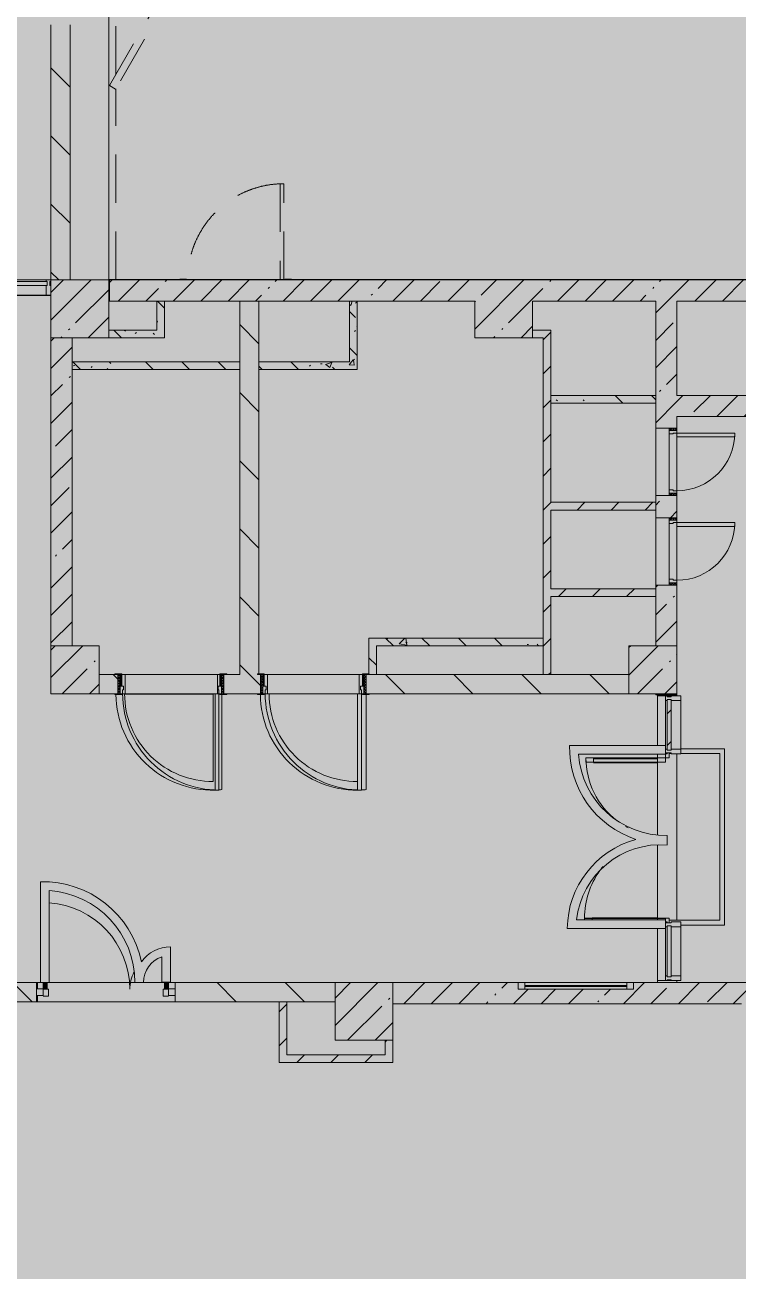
# Model space of a CAD drawing. Header units: millimetres. Extents: x -2911 to 185427, y -8553 to 29000.
# Drawn here: x 71858 to 79262, y 4902 to 17850 of the extents above; entities that cross this region are included whole.
import ezdxf

# ---------------------------------------------------------------- set-up
doc = ezdxf.new("R2010")
doc.units = ezdxf.units.MM
doc.linetypes.add('200_ШТРИХ__ш1_п0_6_', pattern=[800, 500, -300])
doc.layers.add('A-DETL-GENF-3', color=7, linetype='Continuous', lineweight=9, true_color=0xc0c0c0, transparency=0.4)
for name, color, linetype, lineweight, true_color in [('A-DETL-GENF-4', 7, 'Continuous', 5, 0xe2e2e2), ('A-DETL-GENF-6', 7, 'Continuous', 5, 0xb7b7b7), ('A-DOOR-2', 7, 'Continuous', 5, 0xaaaaaa), ('A-DOOR-3', 7, 'Continuous', 5, 0xe2e2e2), ('A-DOOR-4', 7, 'Continuous', 5, 0xb7b7b7), ('A-DOOR-FRAM-2', 7, 'Continuous', 5, 0xe2e2e2), ('A-DOOR-FRAM-3', 7, 'Continuous', 5, 0xaaaaaa), ('A-DOOR-FRAM-4', 7, 'Continuous', 5, 0xb7b7b7), ('A-FLOR-1', 7, 'Continuous', 5, 0xb7b7b7), ('A-GLAZ-3', 7, 'Continuous', 5, 0x737373), ('A-GLAZ-CURT-2', 7, 'Continuous', 5, 0x737373), ('A-GLAZ-CWMG-2', 7, 'Continuous', 5, 0x737373), ('A-WALL-4', 7, 'Continuous', 9, 0x737373), ('I-WALL-4', 7, 'Continuous', 5, 0x737373), ('I-WALL-5', 7, 'Continuous', 5, 0x787878), ('S-COLS-1', 7, 'Continuous', 5, 0x737373)]:
    doc.layers.add(name, color=color, linetype=linetype, lineweight=lineweight, true_color=true_color)
for name, color, linetype, lineweight in [('A-DETL-MBND-1', 7, '200_ШТРИХ__ш1_п0_6_', 9), ('A-GLAZ-CURT-3', 7, 'Continuous', 5), ('I-WALL-3', 7, 'Continuous', 5), ('S-COLS-2', 7, 'Continuous', 5)]:
    doc.layers.add(name, color=color, linetype=linetype, lineweight=lineweight)
pattern_1 = [(135, (58417.4, 0), (-353.5534, -353.5534), [])]
pattern_2 = [(45, (58417.4, 0), (-285.123, 285.123), []), (45, (58702.5, 0), (-285.123, 285.123), [504.031, -100.806, 16.764, -84.042])]
pattern_3 = [(45, (58417.4, 0), (-176.7767, 176.7767), [])]
pattern_4 = [(135, (58417.4, 0), (-377.171, -377.171), [533.4, -88.9, 17.78, -88.9]), (135, (58417.4, 376.94), (-377.171, -377.171), []), (50, (58417.4, 0), (637.645, -55.787), [66.675, -733.425]), (355, (58417.4, 0), (-123.35, 668.7), [53.34, -586.74]), (100.451, (58470.5, -4.65), (514.299, 612.908), [56.665, -623.315]), (46.184, (58417.4, 177.8), (948.776, -147.15), [100.012, -1100.137]), (96.636, (58496.45, 165.5), (830.91, 865.997), [84.998, -934.973]), (351.184, (58417.4, 177.8), (830.918, 865.99), [80.01, -880.11]), (21, (58506.3, 133.35), (530.651, -357.928), [66.675, -733.425]), (326, (58506.3, 133.35), (216.308, 644.658), [53.34, -586.74]), (71.451, (58550.5, 103.5), (746.96, 286.724), [56.665, -623.315]), (37.5, (58417.39, 0), (10.8105, 295.9426), [16.764, -562.864, 16.764, -578.866, -588.962]), (37.5, (58417.39, 0), (10.8105, 295.9426), [-1175.258, 16.764, -572.198]), (7.5, (58417.4, 0), (233.869, 350.6318), [16.764, -322.834, 16.764, -549.529, -224.472]), (7.5, (58417.4, 0), (233.869, 350.6318), [-905.891, 16.764, -207.708]), (327.5, (58219.14, 0), (474.5678, -20.0513), [16.764, -205.486, 16.764, -676.656, -920.115]), (327.5, (58219.14, 0), (474.5678, -20.0513), [-915.67, 16.764, -903.351]), (317.5, (58130.24, 0), (518.452, 88.9934), [16.764, -272.161, 16.764, -443.738, -653.415]), (317.5, (58130.24, 0), (518.452, 88.9934), [-749.427, 16.764, -636.651])]

# ---------------------------------------------------------------- blocks, each defined once
blk = doc.blocks.new('BSC_Колонна _Прямоугольная - 600х600-V183-2_9_1_птичка')
at = {"layer": 'S-COLS-2'}
h = blk.add_hatch(dxfattribs=at)
h.set_pattern_fill('FP_121', color=256, style=0, pattern_type=2)
h.set_pattern_definition([(45, (-14010, -14900), (-285.123, 285.123), []), (45, (-13724.88, -14900), (-285.123, 285.123), [504.031, -100.806, 16.764, -84.042])])
h.paths.add_polyline_path([(-300, -300), (300, -300), (300, 300), (-300, 300), (-300, -208)])
at = {"layer": 'S-COLS-1'}
for p, q in [((300, 300), (-300, 300)), ((-300, 300), (-300, -300)), ((300, -300), (300, 300)), ((-300, -300), (300, -300))]:
    blk.add_line(p, q, dxfattribs=at)
blk = doc.blocks.new('110_Дверь_СКБ_1Ст_Внутренняя1 - Д-4 1100x2100h_су мгн-32375332-2_9_1_птичка')
at = {"layer": 'A-DOOR-2'}
h = blk.add_hatch(dxfattribs=at)
h.set_pattern_fill('FP_13', color=256, style=0, pattern_type=2)
h.set_pattern_definition([(135, (1751.41, 164.685), (-14.14214, -14.14214), []), (225, (1751.41, 164.685), (14.14214, -14.14214), [])])
h.paths.add_polyline_path([(562.5, 100), (537.5, 100), (537.5, -100), (562.5, -100)])
at = {"layer": 'A-DOOR-3'}
h = blk.add_hatch(color=256, dxfattribs=at)
h.paths.add_polyline_path([(512.5, 100), (512.5, 60), (502.5, 60), (502.5, 20), (537.5, 20), (537.5, 100)])
h.paths.add_polyline_path([(-487.5, 100), (-512.5, 100), (-512.5, 20), (-477.5, 20), (-477.5, 60), (-487.5, 60)])
at = {"layer": 'A-DOOR-FRAM-2'}
for points in [[(-487.5, 1100), (-487.5, 100), (-447.5, 100), (-447.5, 1100)], [(-567.5, 108), (-567.5, 100), (-497.5, 100), (-497.5, 108)], [(-497.5, 20), (-512.5, 20), (-512.5, -100), (-497.5, -100)], [(592.5, 108), (522.5, 108), (522.5, 100), (592.5, 100)], [(537.5, 20), (522.5, 20), (522.5, -100), (537.5, -100)], [(-567.5, -100), (-567.5, -108), (-497.5, -108), (-497.5, -100)], [(592.5, -100), (522.5, -100), (522.5, -108), (592.5, -108)]]:
    blk.add_hatch(color=256, dxfattribs=at).paths.add_polyline_path(points)
at = {"layer": 'A-DOOR-FRAM-3'}
h = blk.add_hatch(dxfattribs=at)
h.set_pattern_fill('FP_14', color=256, style=0, pattern_type=2)
h.set_pattern_definition([(45, (-371.384, 164.685), (-14.1421, 14.1421), []), (135, (-371.384, 164.685), (-14.1421, -14.1421), [])])
h.paths.add_polyline_path([(-512.5, 100), (-537.5, 100), (-537.5, -100), (-512.5, -100)])
at = {"layer": 'A-DOOR-4'}
for p, q in [((-487.5, 1100), (-487.5, 100)), ((-447.5, 1100), (-487.5, 1100)), ((-447.5, 100), (-447.5, 1100)), ((-487.5, 100), (-447.5, 100))]:
    blk.add_line(p, q, dxfattribs=at)
blk.add_arc((-487.5, 100), 1000, 360, 90, dxfattribs=at)
at = {"layer": 'A-DOOR-FRAM-4'}
for p, q in [((-497.5, 108), (-567.5, 108)), ((-567.5, 108), (-567.5, 100)), ((-567.5, 100), (-497.5, 100)), ((-512.5, 100), (-537.5, 100)), ((-537.5, 100), (-537.5, -100)), ((-487.5, 100), (-512.5, 100)), ((-512.5, 100), (-512.5, 20)), ((-512.5, -100), (-512.5, 100)), ((-497.5, 100), (-512.5, 100)), ((-512.5, 100), (-512.5, 99)), ((-512.5, 99), (-497.5, 99)), ((-512.5, 20), (-477.5, 20)), ((-497.5, 20), (-512.5, 20)), ((-512.5, 20), (-512.5, -100)), ((-497.5, 100), (-497.5, 108)), ((-497.5, 99), (-497.5, 100)), ((-497.5, -100), (-497.5, 20)), ((-487.5, 60), (-487.5, 100)), ((-477.5, 60), (-487.5, 60)), ((-477.5, 20), (-477.5, 60)), ((512.5, 60), (502.5, 60)), ((502.5, 60), (502.5, 20)), ((502.5, 20), (537.5, 20)), ((512.5, 100), (512.5, 60)), ((537.5, 100), (512.5, 100)), ((592.5, 108), (522.5, 108)), ((522.5, 108), (522.5, 100)), ((537.5, 100), (522.5, 100)), ((522.5, 100), (522.5, 99)), ((522.5, 100), (592.5, 100)), ((522.5, 99), (537.5, 99)), ((537.5, 20), (522.5, 20)), ((522.5, 20), (522.5, -100)), ((537.5, 20), (537.5, 100)), ((562.5, 100), (537.5, 100)), ((537.5, 100), (537.5, -100)), ((537.5, 99), (537.5, 100)), ((537.5, -100), (537.5, 20)), ((562.5, -100), (562.5, 100)), ((592.5, 100), (592.5, 108)), ((-497.5, -100), (-567.5, -100)), ((-567.5, -100), (-567.5, -108)), ((-567.5, -108), (-497.5, -108)), ((-537.5, -100), (-512.5, -100)), ((-512.5, -100), (-497.5, -100)), ((-497.5, -108), (-497.5, -100)), ((522.5, -100), (537.5, -100)), ((592.5, -100), (522.5, -100)), ((522.5, -100), (522.5, -108)), ((522.5, -108), (592.5, -108)), ((537.5, -100), (562.5, -100)), ((592.5, -108), (592.5, -100))]:
    blk.add_line(p, q, dxfattribs=at)
blk = doc.blocks.new('110_Дверь_СКБ_1Ст_Внутренняя1 - Д-13 1100x2100h_кладовая-33288301-2_9_1_птичка')
at = {"layer": 'A-DETL-MBND-1'}
for points in [[(512, 113), (512, 1110), (472, 1110), (472, 113)], [(592, 113), (592, 118), (522, 113)]]:
    blk.add_hatch(color=256, dxfattribs=at).paths.add_polyline_path(points)
for p, q in [((472, 1110), (472, 113)), ((512, 1110), (472, 1110)), ((512, 113), (512, 1110)), ((-498, 118), (-568, 118)), ((592, 118), (522, 118))]:
    blk.add_line(p, q, dxfattribs=at)
blk.add_arc((512, 110), 1000, 90, 179.8021, dxfattribs=at)
blk = doc.blocks.new('DOR__перегородка__Прямоугольная - ТП-2_ Вн_ДПГ_9480х4200h_2-23998078-2_9_1_птичка')
at = {"layer": 'A-DETL-MBND-1'}
for p, q in [((3, -75), (1987, -75)), ((1982, -72), (2019, -7)), ((3194, -772), (1982, -72)), ((2019, -7), (3231, -707)), ((2137, -75), (4324, -75)), ((3230, -707), (4443, -7)), ((4480, -72), (3268, -772)), ((4443, -7), (4480, -72)), ((4474, -75), (4487, -75)), ((4481, -72), (4518, -7)), ((5693, -772), (4481, -72)), ((4518, -7), (5731, -707)), ((4637, -75), (6824, -75)), ((5730, -707), (6942, -7)), ((6980, -72), (5767, -772)), ((6942, -7), (6980, -72)), ((6974, -75), (6985, -75)), ((6979, -72), (7017, -7)), ((8192, -772), (6979, -72)), ((7017, -7), (8229, -707)), ((7135, -75), (9323, -75)), ((8229, -707), (9441, -7)), ((9479, -72), (8267, -772)), ((9105, -201), (9105, -75)), ((9180, -158), (9180, -75)), ((9255, -114), (9255, -75)), ((9405, -1474), (9405, -114)), ((9441, -7), (9479, -72)), ((9473, -75), (9480, -75)), ((9180, -1474), (9180, -244)), ((9255, -1474), (9255, -201)), ((9330, -1474), (9330, -158)), ((9105, -1474), (9105, -288)), ((9480, -1474), (9480, -450)), ((3231, -707), (3194, -772)), ((3268, -772), (3230, -707)), ((5731, -707), (5693, -772)), ((5767, -772), (5730, -707)), ((8229, -707), (8192, -772)), ((8267, -772), (8229, -707)), ((9105, -1474), (9480, -1474))]:
    blk.add_line(p, q, dxfattribs=at)
blk = doc.blocks.new('BSC_Колонна _Прямоугольная - 500х500-V239-2_9_1_птичка')
at = {"layer": 'S-COLS-2'}
h = blk.add_hatch(dxfattribs=at)
h.set_pattern_fill('FP_172', color=256, style=0, pattern_type=2)
h.set_pattern_definition([(45, (-19960, -11150), (-285.123, 285.123), []), (45, (-19674.88, -11150), (-285.123, 285.123), [504.031, -100.806, 16.764, -84.042])])
h.paths.add_polyline_path([(-250, -250), (250, -250), (250, 250), (-250, 250), (-250, 71)])
at = {"layer": 'S-COLS-1'}
for p, q in [((250, 250), (-250, 250)), ((-250, 250), (-250, -250)), ((250, -250), (250, 250)), ((-250, -250), (250, -250))]:
    blk.add_line(p, q, dxfattribs=at)
blk = doc.blocks.new('110_Дверь_СКБ_1Ст - д-18 _п_ 700x2100h_Технический шкаф ЭОМ и СС-32102833-2_9_1_птичка')
at = {"layer": 'A-DOOR-2'}
h = blk.add_hatch(dxfattribs=at)
h.set_pattern_fill('FP_55', color=256, style=0, pattern_type=2)
h.set_pattern_definition([(135, (1951.41, 174.685), (-14.14214, -14.14214), []), (225, (1951.41, 174.685), (14.14214, -14.14214), [])])
h.paths.add_polyline_path([(362.5, 110), (337.5, 110), (337.5, 30), (362.5, 30)])
at = {"layer": 'A-DOOR-3'}
h = blk.add_hatch(color=256, dxfattribs=at)
h.paths.add_polyline_path([(337.5, 110), (312.5, 110), (312.5, 70), (302.5, 70), (302.5, 30), (337.5, 30)])
h.paths.add_polyline_path([(-277.5, 70), (-287.5, 70), (-287.5, 110), (-312.5, 110), (-312.5, 30), (-277.5, 30)])
at = {"layer": 'A-DOOR-FRAM-2'}
blk.add_hatch(color=256, dxfattribs=at).paths.add_polyline_path([(-247.5, 710), (-287.5, 710), (-287.5, 110), (-247.5, 110)])
at = {"layer": 'A-DOOR-FRAM-3'}
h = blk.add_hatch(dxfattribs=at)
h.set_pattern_fill('FP_56', color=256, style=0, pattern_type=2)
h.set_pattern_definition([(45, (-171.384, 174.685), (-14.1421, 14.1421), []), (135, (-171.384, 174.685), (-14.1421, -14.1421), [])])
h.paths.add_polyline_path([(-312.5, 110), (-337.5, 110), (-337.5, 30), (-312.5, 30)])
at = {"layer": 'A-DOOR-4'}
for p, q in [((-287.5, 710), (-287.5, 110)), ((-247.5, 710), (-287.5, 710)), ((-247.5, 110), (-247.5, 710)), ((-287.5, 110), (-247.5, 110))]:
    blk.add_line(p, q, dxfattribs=at)
blk.add_arc((-287.5, 110), 600, 360, 90, dxfattribs=at)
at = {"layer": 'A-DOOR-FRAM-4'}
for p, q in [((-312.5, 110), (-337.5, 110)), ((-337.5, 110), (-337.5, 30)), ((-337.5, 30), (-312.5, 30)), ((-287.5, 110), (-312.5, 110)), ((-312.5, 110), (-312.5, 30)), ((-312.5, 30), (-312.5, 110)), ((-312.5, 30), (-277.5, 30)), ((-287.5, 70), (-287.5, 110)), ((-277.5, 70), (-287.5, 70)), ((-277.5, 30), (-277.5, 70)), ((302.5, 30), (-277.5, 30)), ((-247.5, 110), (312.5, 110)), ((312.5, 70), (302.5, 70)), ((302.5, 70), (302.5, 30)), ((302.5, 30), (337.5, 30)), ((312.5, 110), (312.5, 70)), ((337.5, 110), (312.5, 110)), ((337.5, 30), (337.5, 110)), ((362.5, 110), (337.5, 110)), ((337.5, 110), (337.5, 30)), ((337.5, 30), (362.5, 30)), ((362.5, 30), (362.5, 110))]:
    blk.add_line(p, q, dxfattribs=at)
blk = doc.blocks.new('BSC_Колонна _Прямоугольная - 500х500-V268-2_9_1_птичка')
at = {"layer": 'S-COLS-2'}
h = blk.add_hatch(dxfattribs=at)
h.set_pattern_fill('FP_195', color=256, style=0, pattern_type=2)
h.set_pattern_definition([(45, (-13960, -11150), (-285.123, 285.123), []), (45, (-13674.88, -11150), (-285.123, 285.123), [504.031, -100.806, 16.764, -84.042])])
h.paths.add_polyline_path([(-250, -250), (250, -250), (250, 250), (-250, 250), (-250, -208)])
at = {"layer": 'S-COLS-1'}
for p, q in [((250, 250), (-250, 250)), ((-250, 250), (-250, -250)), ((250, -250), (250, 250)), ((-250, -250), (250, -250))]:
    blk.add_line(p, q, dxfattribs=at)
blk = doc.blocks.new('BSC_Колонна _Прямоугольная - 600х600-V290-2_9_1_птичка')
at = {"layer": 'S-COLS-2'}
h = blk.add_hatch(dxfattribs=at)
h.set_pattern_fill('FP_215', color=256, style=0, pattern_type=2)
h.set_pattern_definition([(45, (-16960, -7600), (-285.123, 285.123), []), (45, (-16674.88, -7600), (-285.123, 285.123), [504.031, -100.806, 16.764, -84.042])])
h.paths.add_polyline_path([(-300, -300), (300, -300), (300, 300), (-300, 300), (-300, 150)])
at = {"layer": 'S-COLS-1'}
for p, q in [((300, 300), (-300, 300)), ((-300, 300), (-300, -300)), ((300, -300), (300, 300)), ((-300, -300), (300, -300))]:
    blk.add_line(p, q, dxfattribs=at)
blk = doc.blocks.new('Прямоугольный импост - Импост структурный с накладкой - 160мм-23997896-2_9_1_птичка')
at = {"layer": 'A-GLAZ-CWMG-2'}
for p, q in [((-50, 40), (-50, 140)), ((-50, 140), (0, 140)), ((-40, 40), (-50, 40)), ((-50, -17), (-50, 0)), ((-50, 0), (-40, 0)), ((-40, 0), (-40, 40)), ((-10, 40), (-10, 0)), ((0, 40), (-10, 40)), ((-10, 0), (0, 0)), ((0, -17), (-50, -17))]:
    blk.add_line(p, q, dxfattribs=at)
blk = doc.blocks.new('Системная панель - Стекло - 40мм-23997898-2_9_1_птичка')
at = {"layer": 'A-GLAZ-CURT-3'}
h = blk.add_hatch(dxfattribs=at)
h.set_pattern_fill('FP_220', color=256, style=0, pattern_type=2)
h.set_pattern_definition([(45, (-13750.1, -14683), (-1414.21, 1414.21), [1000, -3000]), (45, (-14750.1, -15183), (-1414.21, 1414.21), [3000, -1000]), (45, (-12750.1, -15683), (-1414.21, 1414.21), [1000, -3000])])
h.paths.add_polyline_path([(420, -40), (420, 0), (-420, 0), (-420, -40)])
at = {"layer": 'A-GLAZ-CURT-2'}
for p, q in [((420, 0), (-420, 0)), ((-420, 0), (-420, -40)), ((-420, -40), (420, -40)), ((420, -40), (420, 0))]:
    blk.add_line(p, q, dxfattribs=at)
blk = doc.blocks.new('Прямоугольный импост - Импост структурный с накладкой - 160мм-23771920-2_9_1_птичка')
at = {"layer": 'A-GLAZ-CWMG-2'}
for p, q in [((13660, 15200), (12840, 15200)), ((13660, 15043), (12840, 15043))]:
    blk.add_line(p, q, dxfattribs=at)
blk = doc.blocks.new('Прямоугольный импост - 50 x 70 мм-31927764-2_9_1_птичка')
at = {"layer": 'A-GLAZ-CWMG-2'}
for p, q in [((-70, 35), (0, 35)), ((-70, -35), (-70, 35)), ((0, 35), (0, -35)), ((0, -35), (-70, -35))]:
    blk.add_line(p, q, dxfattribs=at)
blk = doc.blocks.new('Дверь_Витражная_остекление_ - ДВН_ДАО_Главный вход_1200 в свету Д-22 _п_-31928779-2_9_1_птичка')
at = {"layer": 'A-DOOR-3'}
for points in [[(-610, 30), (-610, 100), (-650, 100), (-650, 30)], [(650, 30), (650, 103), (610, 103), (610, 30)]]:
    blk.add_hatch(color=256, dxfattribs=at).paths.add_polyline_path(points)
at = {"layer": 'A-DETL-GENF-6'}
for p, q in [((-650, 100), (-650, 35)), ((-650, 30), (-610, 30)), ((-595, 30), (-650, 30)), ((-610, 30), (-610, 100)), ((-595, -40), (-595, 30)), ((595, -40), (595, 30)), ((595, 30), (650, 30)), ((610, 103), (610, 30)), ((610, 30), (650, 30)), ((650, 35), (650, 103)), ((-650, -40), (-595, -40)), ((650, -40), (595, -40))]:
    blk.add_line(p, q, dxfattribs=at)
at = {"layer": 'A-DOOR-4'}
for p, q in [((-650, 100), (-650, 35)), ((650, 103), (650, 35))]:
    blk.add_line(p, q, dxfattribs=at)
for centre, radius, start, end in [((-650, 30), 900, 360, 86.0972), ((650, 30), 400, 153.3442, 180)]:
    blk.add_arc(centre, radius, start, end, dxfattribs=at)
blk = doc.blocks.new('Прямоугольный импост - 50 x 70 мм-31701779-2_9_1_птичка')
at = {"layer": 'A-GLAZ-CWMG-2'}
for p, q in [((0, 35), (-70, 35)), ((-70, 35), (-70, -35)), ((0, -35), (0, 35)), ((-70, -35), (0, -35))]:
    blk.add_line(p, q, dxfattribs=at)
blk = doc.blocks.new('Прямоугольный импост - Импост структурный с накладкой - 160мм Темный-30756008-2_9_1_птичка')
at = {"layer": 'A-GLAZ-CWMG-2'}
for p, q in [((-50, 0), (-50, 17)), ((-50, 17), (0, 17)), ((-40, 0), (-50, 0)), ((-40, -40), (-40, 0)), ((0, 0), (-10, 0)), ((-10, 0), (-10, -40)), ((0, 17), (0, 0)), ((-50, -140), (-50, -40)), ((-50, -40), (-40, -40)), ((-10, -40), (0, -40)), ((0, -40), (0, -140)), ((0, -140), (-50, -140))]:
    blk.add_line(p, q, dxfattribs=at)
blk = doc.blocks.new('Системная панель - Стекло - 40мм-32387041-2_9_1_птичка')
at = {"layer": 'A-GLAZ-CURT-3'}
h = blk.add_hatch(dxfattribs=at)
h.set_pattern_fill('FP_227', color=256, style=0, pattern_type=2)
h.set_pattern_definition([(135, (10077.7, -20610), (-1414.21, -1414.21), [1000, -3000]), (135, (10577.7, -21610), (-1414.21, -1414.21), [3000, -1000]), (135, (11077.7, -19610), (-1414.21, -1414.21), [1000, -3000])])
h.paths.add_polyline_path([(262, 40), (-262, 40), (-262, 0), (262, 0)])
at = {"layer": 'A-GLAZ-CURT-2'}
for p, q in [((262, 40), (-262, 40)), ((-262, 40), (-262, 0)), ((-262, 0), (262, 0)), ((262, 0), (262, 40))]:
    blk.add_line(p, q, dxfattribs=at)
blk = doc.blocks.new('Прямоугольный импост - Импост структурный с накладкой - 160мм Темный-30755591-2_9_1_птичка')
at = {"layer": 'A-GLAZ-CWMG-2'}
for p, q in [((-25, 0), (-25, 17)), ((-25, 17), (25, 17)), ((-15, 0), (-25, 0)), ((-15, -40), (-15, 0)), ((25, 0), (15, 0)), ((15, 0), (15, -40)), ((25, 17), (25, 0)), ((-25, -140), (-25, -40)), ((-25, -40), (-15, -40)), ((15, -40), (25, -40)), ((25, -40), (25, -140)), ((25, -140), (-25, -140))]:
    blk.add_line(p, q, dxfattribs=at)
blk = doc.blocks.new('Системная панель - Стекло - 40мм-32387061-2_9_1_птичка')
at = {"layer": 'A-GLAZ-CURT-2'}
for p, q in [((265, 40), (-265, 40)), ((-265, 40), (-265, 0)), ((-265, 0), (265, 0)), ((265, 0), (265, 40))]:
    blk.add_line(p, q, dxfattribs=at)
blk = doc.blocks.new('Прямоугольный импост - Импост структурный с накладкой - 160мм Темный-32387059-2_9_1_птичка')
at = {"layer": 'A-GLAZ-CWMG-2'}
for p, q in [((20093, 7970), (20093, 8480)), ((20250, 7970), (20250, 8480))]:
    blk.add_line(p, q, dxfattribs=at)
blk = doc.blocks.new('Прямоугольный импост - Импост структурный с накладкой - 160мм Темный-30755595-2_9_1_птичка')
at = {"layer": 'A-GLAZ-CWMG-2'}
for p, q in [((0, 17), (-50, 17)), ((-50, 17), (-50, 0)), ((-50, 0), (-40, 0)), ((-40, 0), (-40, -40)), ((-10, -40), (-10, 0)), ((-10, 0), (0, 0)), ((0, 0), (0, 17)), ((-40, -40), (-50, -40)), ((-50, -40), (-50, -140)), ((0, -40), (-10, -40)), ((0, -140), (0, -40)), ((-50, -140), (0, -140))]:
    blk.add_line(p, q, dxfattribs=at)
blk = doc.blocks.new('Дверь_Витражная_остекление_ - ВВ-16 остекление-32390142-2_9_1_птичка')
at = {"layer": 'A-DETL-GENF-4'}
for points in [[(-788, -56), (-788, -20), (-833, -20), (-833, -845), (-788, -845)], [(850, -860), (850, -20), (837, -20), (837, -860)]]:
    blk.add_hatch(color=256, dxfattribs=at).paths.add_polyline_path(points)
at = {"layer": 'A-DETL-GENF-6'}
for p, q in [((-788, -20), (-833, -20)), ((-833, -845), (-833, -20)), ((-788, -20), (-833, -20)), ((-833, -20), (-833, -845)), ((-833, -100), (-788, -100)), ((-823, -765), (-823, -100)), ((-788, -845), (-788, -20)), ((-788, -845), (-788, -20)), ((-779, -765), (-779, -100)), ((829, -780), (829, -100)), ((837, -860), (837, -20)), ((837, -20), (837, -860)), ((850, -100), (837, -100)), ((-833, -765), (-788, -765)), ((-833, -845), (-788, -845)), ((-833, -845), (-788, -845)), ((850, -780), (837, -780)), ((850, -860), (837, -860)), ((837, -860), (850, -860))]:
    blk.add_line(p, q, dxfattribs=at)
at = {"layer": 'A-DOOR-4'}
for p, q in [((-883, 20), (-833, 20)), ((-883, -20), (-883, 20)), ((-833, 20), (-833, -20)), ((833, 20), (883, 20)), ((833, -20), (833, 20)), ((883, 20), (883, -20)), ((-833, -20), (-883, -20)), ((-833, -845), (-833, -20)), ((833, -860), (833, -20)), ((883, -20), (833, -20))]:
    blk.add_line(p, q, dxfattribs=at)
for centre, radius, start, end in [((-833, -20), 825, 329.8094, 332.2043), ((-833, -20), 825, 270, 322.6078), ((833, -20), 840, 230.3386, 232.9926), ((833, -20), 840, 234.0758, 270)]:
    blk.add_arc(centre, radius, start, end, dxfattribs=at)
blk = doc.blocks.new('Прямоугольный импост - Импост структурный с накладкой - 160мм Темный-32387142-2_9_1_птичка')
at = {"layer": 'A-GLAZ-CWMG-2'}
for p, q in [((20093, 10325), (20093, 10830)), ((20250, 10325), (20250, 10830))]:
    blk.add_line(p, q, dxfattribs=at)
blk = doc.blocks.new('120_Окно_СКБ_1Ст - 120_Окно_СКБ_1Ст 400х1200 EI30-V336-2_9_1_птичка')
at = {"layer": 'A-GLAZ-3'}
for p, q in [((-600, 40), (-600, 110)), ((-600, 110), (-530, 110)), ((600, 110), (-600, 110)), ((-530, 40), (-600, 40)), ((-600, 40), (600, 40)), ((-530, 110), (-530, 40)), ((530, 80), (-530, 80)), ((530, 70), (-530, 70)), ((530, 40), (530, 110)), ((530, 110), (600, 110)), ((600, 40), (530, 40)), ((600, 110), (600, 40))]:
    blk.add_line(p, q, dxfattribs=at)

msp = doc.modelspace()

# ---------------------------------------------------------------- hatches: boundary and pattern name
at = {"layer": 'A-DETL-GENF-3'}
msp.add_hatch(color=256, dxfattribs=at).paths.add_polyline_path([(91592.4, -280), (97177.4, -280), (97177.4, 23777.7), (92277.4, 23777.7), (92277.4, 27350), (62269.4, 27350), (62269.4, 15358), (58149.4, 15358), (58149.4, -280), (90664.9, -280)])
at = {"layer": 'I-WALL-3'}
h = msp.add_hatch(dxfattribs=at)
h.set_pattern_fill('FP_131', color=256, style=0, pattern_type=2)
h.set_pattern_definition(pattern_1)
h.paths.add_polyline_path([(72127.6, 15200), (72327.6, 15200), (72327.6, 17850), (72127.6, 17850), (72127.6, 15848.6)])
h.paths.add_polyline_path([(72127.6, 18450), (72327.6, 18450), (72327.6, 21600), (72127.6, 21600), (72127.6, 20476.2)])
h.paths.add_polyline_path([(72127.6, 22200), (72327.6, 22200), (72327.6, 26300), (72127.6, 26300), (72127.6, 25103.8)])
h = msp.add_hatch(dxfattribs=at)
h.set_pattern_fill('FP_128', color=256, style=0, pattern_type=2)
h.set_pattern_definition(pattern_2)
h.paths.add_polyline_path([(89027.4, 14980), (89207.4, 14980), (89207.4, 15200), (89027.4, 15196.3)])
h.paths.add_polyline_path([(85099.8, 14980), (88427.4, 14980), (88427.4, 15200), (84827.4, 15200), (84827.4, 14980)])
h.paths.add_polyline_path([(72737.4, 14980), (76527.6, 14980), (76527.6, 15200), (72737.4, 15200)])
h.paths.add_polyline_path([(84227.4, 14980), (84227.4, 15200), (80927.4, 15200), (80927.4, 14980), (81389.7, 14980)])
h.paths.add_polyline_path([(77127.6, 14980), (80327.4, 14980), (80327.4, 15200), (77127.6, 15200)])
h = msp.add_hatch(dxfattribs=at)
h.set_pattern_fill('FP_131', color=256, style=0, pattern_type=2)
h.set_pattern_definition(pattern_1)
h.paths.add_polyline_path([(74087.4, 11100), (74272.4, 11100), (74272.4, 11108), (74287.4, 11108), (74287.4, 14980), (74087.4, 14980), (74087.4, 11221)])
h = msp.add_hatch(dxfattribs=at)
h.set_pattern_fill('FP_128', color=256, style=0, pattern_type=2)
h.set_pattern_definition(pattern_2)
h.paths.add_polyline_path([(78407.4, 10890), (78627.4, 10890), (78627.4, 10900), (78407.4, 10900)])
h.paths.add_polyline_path([(78547.4, 11400), (78627.4, 11400), (78627.4, 12030), (78407.4, 12030), (78407.4, 11400), (78518.5, 11400)])
h.paths.add_polyline_path([(78547.4, 12730), (78627.4, 12730), (78627.4, 12960), (78407.4, 12960), (78407.4, 12730)])
h.paths.add_polyline_path([(78547.4, 13660), (78627.4, 13660), (78627.4, 14980), (78407.4, 14980), (78407.4, 13660)])
h = msp.add_hatch(dxfattribs=at)
h.set_pattern_fill('FP_132', color=256, style=0, pattern_type=2)
h.set_pattern_definition(pattern_3)
h.paths.add_polyline_path([(77237.4, 14600), (77317.4, 14600), (77317.4, 14680), (77127.6, 14680), (77127.6, 14600)])
h = msp.add_hatch(dxfattribs=at)
h.set_pattern_fill('FP_128', color=256, style=0, pattern_type=2)
h.set_pattern_definition(pattern_2)
h.paths.add_polyline_path([(72347.4, 11400), (72347.4, 14600), (72127.4, 14600), (72127.6, 11400)])
h = msp.add_hatch(dxfattribs=at)
h.set_pattern_fill('FP_132', color=256, style=0, pattern_type=2)
h.set_pattern_definition(pattern_3)
h.paths.add_polyline_path([(77317.4, 11100), (77317.4, 14600), (77237.4, 14600), (77237.4, 11100)])
h = msp.add_hatch(dxfattribs=at)
h.set_pattern_fill('FP_128', color=256, style=0, pattern_type=2)
h.set_pattern_definition(pattern_2)
h.paths.add_polyline_path([(88809.8, 13780), (89207.4, 13780), (89207.4, 14000), (78627.4, 14000), (78627.4, 13780), (85099.8, 13780)])
h = msp.add_hatch(dxfattribs=at)
h.set_pattern_fill('FP_132', color=256, style=0, pattern_type=2)
h.set_pattern_definition(pattern_3)
h.paths.add_polyline_path([(78407.4, 12810), (78407.4, 12890), (77317.4, 12890), (77317.4, 12810), (77679.6, 12810)])
h = msp.add_hatch(dxfattribs=at)
h.set_pattern_fill('FP_132', color=256, style=0, pattern_type=2)
h.set_pattern_definition(pattern_3)
h.paths.add_polyline_path([(78407.4, 11910), (78407.4, 11990), (77317.4, 11990), (77317.4, 11910), (77679.6, 11910)])
h = msp.add_hatch(dxfattribs=at)
h.set_pattern_fill('FP_131', color=256, style=0, pattern_type=2)
h.set_pattern_definition(pattern_1)
h.paths.add_polyline_path([(78127.4, 10900), (78127.4, 11100), (75402.4, 11100), (75402.4, 10900), (77679.6, 10900)])
h.paths.add_polyline_path([(72822.4, 10900), (72822.4, 11100), (72627.4, 11100), (72627.4, 10900), (72792.4, 10900)])
h.paths.add_polyline_path([(73952.4, 10900), (74302.4, 10900), (74302.4, 11100), (73922.4, 11100), (73922.4, 10900)])
h = msp.add_hatch(dxfattribs=at)
h.set_pattern_fill('FP_131', color=256, style=0, pattern_type=2)
h.set_pattern_definition(pattern_1)
h.paths.add_polyline_path([(68404.4, 7700), (70577.4, 7700), (70577.4, 7900), (69877.4, 7900), (69877.4, 7830), (69077.4, 7830), (69077.4, 7900), (66677.4, 7900), (66677.4, 7700), (67476.9, 7700)])
h.paths.add_polyline_path([(71187, 7700), (71977.3, 7700), (71977.3, 7900), (71177.4, 7900), (71177.4, 7700)])
h.paths.add_polyline_path([(64947.4, 7700), (66077.4, 7700), (66077.4, 7900), (64947.4, 7900), (64947.4, 7750.3)])
h.paths.add_polyline_path([(75077.4, 7700), (75077.4, 7900), (73417.3, 7900), (73417.3, 7700), (74577.4, 7700)])
h.paths.add_polyline_path([(62147.4, 7700), (62447.4, 7700), (62447.4, 7900), (62147.4, 7900), (62147.4, 7750.3)])
h = msp.add_hatch(dxfattribs=at)
h.set_pattern_fill('FP_128', color=256, style=0, pattern_type=2)
h.set_pattern_definition(pattern_2)
h.paths.add_polyline_path([(80327.4, 7680), (80327.4, 7900), (78177.4, 7900), (78177.4, 7830), (76977.4, 7830), (76977.4, 7900), (75677.4, 7900), (75677.4, 7680), (79534.6, 7680)])
h = msp.add_hatch(dxfattribs=at)
h.set_pattern_fill('FP_132', color=256, style=0, pattern_type=2)
h.set_pattern_definition(pattern_3)
h.paths.add_polyline_path([(74577.4, 7070), (74577.4, 7700), (74497.4, 7700), (74497.4, 7070)])
h = msp.add_hatch(dxfattribs=at)
h.set_pattern_fill('FP_132', color=256, style=0, pattern_type=2)
h.set_pattern_definition(pattern_3)
h.paths.add_polyline_path([(75677.4, 7150), (75677.4, 7300), (75597.4, 7300), (75597.4, 7150)])
h = msp.add_hatch(dxfattribs=at)
h.set_pattern_fill('FP_132', color=256, style=0, pattern_type=2)
h.set_pattern_definition(pattern_3)
h.paths.add_polyline_path([(74577.4, 7070), (75677.4, 7070), (75677.4, 7150), (74577.4, 7150)])
at = {"layer": 'I-WALL-5'}
h = msp.add_hatch(dxfattribs=at)
h.set_pattern_fill('FP_139', color=256, style=0, pattern_type=2)
h.set_pattern_definition(pattern_4)
h.paths.add_polyline_path([(73307.4, 14680), (73307.4, 14980), (73227.4, 14980), (73227.4, 14680)])
h = msp.add_hatch(dxfattribs=at)
h.set_pattern_fill('FP_139', color=256, style=0, pattern_type=2)
h.set_pattern_definition(pattern_4)
h.paths.add_polyline_path([(75307.4, 14350), (75307.4, 14980), (75227.4, 14980), (75227.4, 14350)])
h = msp.add_hatch(dxfattribs=at)
h.set_pattern_fill('FP_139', color=256, style=0, pattern_type=2)
h.set_pattern_definition(pattern_4)
h.paths.add_polyline_path([(72727.4, 14600), (73307.4, 14600), (73307.4, 14680), (72727.4, 14680)])
h = msp.add_hatch(dxfattribs=at)
h.set_pattern_fill('FP_139', color=256, style=0, pattern_type=2)
h.set_pattern_definition(pattern_4)
h.paths.add_polyline_path([(74087.4, 14270), (74087.4, 14350), (72347.4, 14350), (72347.4, 14270), (73969.5, 14270)])
h = msp.add_hatch(dxfattribs=at)
h.set_pattern_fill('FP_139', color=256, style=0, pattern_type=2)
h.set_pattern_definition(pattern_4)
h.paths.add_polyline_path([(74287.4, 14270), (75307.4, 14270), (75307.4, 14350), (74287.4, 14350)])
h = msp.add_hatch(dxfattribs=at)
h.set_pattern_fill('FP_139', color=256, style=0, pattern_type=2)
h.set_pattern_definition(pattern_4)
h.paths.add_polyline_path([(78407.4, 13920), (78407.4, 14000), (77317.4, 14000), (77317.4, 13920), (77679.6, 13920)])
h = msp.add_hatch(dxfattribs=at)
h.set_pattern_fill('FP_139', color=256, style=0, pattern_type=2)
h.set_pattern_definition(pattern_4)
h.paths.add_polyline_path([(75432.4, 11100), (75507.4, 11100), (75507.4, 11480), (75427.4, 11480), (75432.4, 11108)])
h = msp.add_hatch(dxfattribs=at)
h.set_pattern_fill('FP_139', color=256, style=0, pattern_type=2)
h.set_pattern_definition(pattern_4)
h.paths.add_polyline_path([(77237.4, 11400), (77237.4, 11480), (75507.4, 11480), (75507.4, 11400)])
at = {"layer": 'S-COLS-2'}
h = msp.add_hatch(dxfattribs=at)
h.set_pattern_fill('FP_128', color=256, style=0, pattern_type=2)
h.set_pattern_definition(pattern_2)
h.paths.add_polyline_path([(76527.6, 14600), (77127.6, 14600), (77127.6, 15200), (76527.6, 15200), (76527.6, 14980)])

# ---------------------------------------------------------------- linework, layer by layer
at = {"layer": 'A-FLOR-1'}
for p, q in [((72727.6, 15200), (72727.6, 24680)), ((89027.4, 15203.4), (72727.4, 15203.4)), ((72127.4, 15040), (65187.4, 15040)), ((72737.4, 14980), (72727.4, 14980)), ((72862.4, 11100), (72897.4, 11100)), ((72897.4, 11100), (72897.4, 10897.8)), ((73857.4, 10900), (73857.4, 11100)), ((73857.4, 11100), (73882.4, 11100)), ((74342.4, 11100), (74377.4, 11100)), ((74377.4, 11100), (74377.4, 10900)), ((75327.4, 10900), (75327.4, 11100)), ((75327.4, 11100), (75362.4, 11100)), ((72892.4, 10899), (72862.4, 10899)), ((72897.4, 10897.8), (73812.4, 10897.8)), ((73832.4, 10900), (73812.4, 10900)), ((73812.4, 10900), (73812.4, 9990.1)), ((73902.4, 9905), (73902.4, 10892)), ((74392.4, 10899), (74342.4, 10899)), ((74377.4, 10900), (75312.4, 10900)), ((75402.4, 9905), (75402.4, 10892)), ((78510.4, 10363), (77513.7, 10363)), ((77605.7, 10273), (78507.4, 10273)), ((78547.4, 10278.9), (78567.4, 10278.9)), ((79122.4, 10328.9), (78667.4, 10328.9)), ((78667.4, 10278.9), (79072.4, 10278.9)), ((79072.4, 10278.9), (79072.4, 8547.4)), ((79122.4, 8497.4), (79122.4, 10328.9)), ((78527.4, 9329.4), (78527.4, 9428.1)), ((72017.6, 8947.6), (72017.6, 7900)), ((72107.6, 7900), (72107.6, 8855.9)), ((78507.4, 8553), (77584.7, 8553)), ((79072.4, 8547.4), (78547.4, 8547.4)), ((77489, 8463), (78510.4, 8463)), ((78667.4, 8497.4), (79122.4, 8497.4)), ((73278.7, 8167.1), (73278.7, 7903)), ((73368.7, 7903), (73368.7, 8272)), ((71977.3, 7900), (73417.3, 7900)), ((71986.7, 7900), (71986.7, 7835)), ((73278.7, 7903), (73368.7, 7903)), ((71986.7, 7765), (71986.7, 7700))]:
    msp.add_line(p, q, dxfattribs=at)
for centre, radius, start, end in [((73802.4, 10900), 1000, 180.45922, 271.72242), ((73802.4, 10900), 910, 180.06296, 270.62964), ((75302.4, 10900), 1000, 180.45922, 270.57477), ((75302.4, 10900), 910, 180.06296, 270.62964), ((78513.4, 10338), 1000, 178.56746, 251.86052), ((78513.4, 10338), 910, 184.09604, 270.88287), ((73802.4, 10900), 1000, 274.01771, 275.73917), ((75302.4, 10900), 1000, 272.87006, 275.73917), ((78458, 8453.1), 969, 105.31636, 179.41553), ((78458, 8453.1), 879, 85.47205, 173.47514), ((72044.7, 7903), 1045, 11.78406, 91.48467), ((72044.7, 7903), 955, 359.82001, 86.22206), ((73368.7, 7903), 369, 90, 144.66492), ((73368.7, 7903), 279, 108.81906, 180.6161)]:
    msp.add_arc(centre, radius, start, end, dxfattribs=at)
at = {"layer": 'A-WALL-4'}
for p, q in [((73307.4, 14980), (73227.4, 14980)), ((74287.4, 14980), (74087.4, 14980)), ((75307.4, 14980), (75227.4, 14980)), ((72347.4, 14350), (72347.4, 14270)), ((74087.4, 14270), (74087.4, 14350)), ((74287.4, 14350), (74287.4, 14270)), ((77317.4, 14000), (77317.4, 13920)), ((78407.4, 13920), (78407.4, 14000)), ((78407.4, 12810), (78407.4, 12890)), ((78407.4, 11910), (78407.4, 11990)), ((77237.4, 11400), (77237.4, 11480)), ((75432.4, 11100), (75507.4, 11100)), ((77237.4, 11100), (77317.4, 11100)), ((78627.4, 10890), (78627.4, 10900)), ((78427.4, 7900), (78627.4, 7900)), ((74577.4, 7700), (74497.4, 7700))]:
    msp.add_line(p, q, dxfattribs=at)
at = {"layer": 'I-WALL-4'}
for p, q in [((72127.6, 17850), (72127.6, 15200)), ((72327.6, 15200), (72327.6, 17850)), ((76527.6, 15200), (72737.4, 15200)), ((72737.4, 15200), (72737.4, 14980)), ((80327.4, 15200), (77127.6, 15200)), ((72737.4, 14980), (73227.4, 14980)), ((73227.4, 14980), (73227.4, 14680)), ((73307.4, 14980), (74087.4, 14980)), ((73307.4, 14600), (73307.4, 14980)), ((74087.4, 14980), (74087.4, 14350)), ((74287.4, 14350), (74287.4, 14980)), ((74287.4, 14980), (75227.4, 14980)), ((75227.4, 14980), (75227.4, 14350)), ((75307.4, 14980), (76527.6, 14980)), ((75307.4, 14270), (75307.4, 14980)), ((77127.6, 14980), (78407.4, 14980)), ((78407.4, 14980), (78407.4, 14000)), ((78627.4, 14980), (80327.4, 14980)), ((78627.4, 14000), (78627.4, 14980)), ((73227.4, 14680), (72727.4, 14680)), ((77317.4, 14680), (77127.6, 14680)), ((77127.6, 14680), (77127.6, 14600)), ((77317.4, 14000), (77317.4, 14680)), ((72127.4, 14600), (72127.4, 11400)), ((72347.4, 14350), (72347.4, 14600)), ((72727.4, 14600), (73307.4, 14600)), ((77127.6, 14600), (77237.4, 14600)), ((77237.4, 14600), (77237.4, 11480)), ((74087.4, 14350), (72347.4, 14350)), ((72347.4, 11400), (72347.4, 14270)), ((72347.4, 14270), (74087.4, 14270)), ((74087.4, 14270), (74087.4, 11100)), ((75227.4, 14350), (74287.4, 14350)), ((74287.4, 11108), (74287.4, 14270)), ((74287.4, 14270), (75307.4, 14270)), ((78407.4, 14000), (77317.4, 14000)), ((89207.4, 14000), (78627.4, 14000)), ((77317.4, 12890), (77317.4, 13920)), ((77317.4, 13920), (78407.4, 13920)), ((78407.4, 12890), (78407.4, 13920)), ((78627.4, 13660), (78627.4, 13780)), ((78627.4, 13780), (89717.4, 13780)), ((78407.4, 13660), (78547.4, 13660)), ((78547.4, 12960), (78407.4, 12960)), ((78627.4, 12730), (78627.4, 12960)), ((78407.4, 12890), (77317.4, 12890)), ((77317.4, 11990), (77317.4, 12810)), ((77317.4, 12810), (78407.4, 12810)), ((78407.4, 11990), (78407.4, 12810)), ((78407.4, 12730), (78547.4, 12730)), ((78407.4, 11990), (77317.4, 11990)), ((78547.4, 12030), (78407.4, 12030)), ((78627.4, 11400), (78627.4, 12030)), ((77317.4, 11100), (77317.4, 11910)), ((77317.4, 11910), (78407.4, 11910)), ((78407.4, 11910), (78407.4, 11400)), ((75427.4, 11480), (75427.4, 11108)), ((77237.4, 11480), (75427.4, 11480)), ((75507.4, 11100), (75507.4, 11400)), ((75507.4, 11400), (77237.4, 11400)), ((77237.4, 11400), (77237.4, 11100)), ((72792.4, 11100), (72627.4, 11100)), ((72862.4, 11100), (73882.4, 11100)), ((74087.4, 11100), (73952.4, 11100)), ((74377.4, 11100), (75327.4, 11100)), ((77237.4, 11100), (75507.4, 11100)), ((78127.4, 11100), (77317.4, 11100)), ((72627.4, 10900), (72792.4, 10900)), ((73812.4, 10900), (72872.4, 10900)), ((73952.4, 10900), (74272.4, 10900)), ((74377.4, 10900), (74352.4, 10900)), ((75432.4, 10900), (78127.4, 10900)), ((78407.4, 10900), (78407.4, 10890)), ((78407.4, 10890), (78627.4, 10890)), ((78427.4, 10363), (78427.4, 10900)), ((78427.4, 10880), (78627.4, 10880)), ((78627.4, 10880), (78627.4, 10890)), ((78427.4, 9432.4), (78427.4, 10273)), ((78627.4, 10275.4), (78627.4, 8547.4)), ((78427.4, 8553), (78427.4, 9331.4)), ((78427.4, 7900), (78427.4, 8463)), ((71977.3, 7900), (71177.4, 7900)), ((71977.3, 7700), (71977.3, 7900)), ((75077.4, 7900), (73417.3, 7900)), ((73417.3, 7900), (73417.3, 7700)), ((76977.4, 7900), (75677.4, 7900)), ((78427.4, 7900), (78177.4, 7900)), ((78627.4, 7920), (78427.4, 7920)), ((78627.4, 7900), (78627.4, 7920)), ((80327.4, 7900), (78627.4, 7900)), ((74497.4, 7700), (71177.4, 7700)), ((74497.4, 7700), (74497.4, 7070)), ((74577.4, 7700), (75077.4, 7700)), ((74577.4, 7150), (74577.4, 7700)), ((75677.4, 7680), (79297.4, 7680)), ((75597.4, 7300), (75597.4, 7150)), ((75677.4, 7070), (75677.4, 7300)), ((75597.4, 7150), (74577.4, 7150)), ((74497.4, 7070), (75677.4, 7070))]:
    msp.add_line(p, q, dxfattribs=at)
at = {"layer": 'S-COLS-1'}
for p, q in [((77127.6, 15200), (76527.6, 15200)), ((76527.6, 14980), (76527.6, 14600)), ((77127.6, 14600), (77127.6, 14980)), ((76527.6, 14600), (77127.6, 14600))]:
    msp.add_line(p, q, dxfattribs=at)

# ---------------------------------------------------------------- block references
at = {"layer": 'A-DETL-MBND-1', "rotation": 90.00000000000044}
msp.add_blockref('DOR__перегородка__Прямоугольная - ТП-2_ Вн_ДПГ_9480х4200h_2-23998078-2_9_1_птичка', (72727.4, 15200), dxfattribs=at)
at = {"layer": 'A-DETL-MBND-1'}
msp.add_blockref('110_Дверь_СКБ_1Ст_Внутренняя1 - Д-13 1100x2100h_кладовая-33288301-2_9_1_птичка', (74034.9, 15090), dxfattribs=at)
at = {"layer": 'A-DOOR-4'}
for name, p, rotation in [('110_Дверь_СКБ_1Ст - д-18 _п_ 700x2100h_Технический шкаф ЭОМ и СС-32102833-2_9_1_птичка', (78517.4, 13322.5), 269.9999999999999), ('110_Дверь_СКБ_1Ст - д-18 _п_ 700x2100h_Технический шкаф ЭОМ и СС-32102833-2_9_1_птичка', (78517.4, 12392.5), 269.9999999999999), ('110_Дверь_СКБ_1Ст_Внутренняя1 - Д-4 1100x2100h_су мгн-32375332-2_9_1_птичка', (73384.9, 11000), 180), ('110_Дверь_СКБ_1Ст_Внутренняя1 - Д-4 1100x2100h_су мгн-32375332-2_9_1_птичка', (74864.9, 11000), 180), ('Дверь_Витражная_остекление_ - ВВ-16 остекление-32390142-2_9_1_птичка', (78527.4, 9402.9), 269.9999999999998)]:
    msp.add_blockref(name, p, dxfattribs=dict(at, rotation=rotation))
msp.add_blockref('Дверь_Витражная_остекление_ - ДВН_ДАО_Главный вход_1200 в свету Д-22 _п_-31928779-2_9_1_птичка', (72697.3, 7800), dxfattribs=at)
at = {"layer": 'A-GLAZ-3'}
msp.add_blockref('120_Окно_СКБ_1Ст - 120_Окно_СКБ_1Ст 400х1200 EI30-V336-2_9_1_птичка', (77577.4, 7790), dxfattribs=at)
at = {"layer": 'A-GLAZ-CURT-2'}
msp.add_blockref('Системная панель - Стекло - 40мм-23997898-2_9_1_птичка', (71667.5, 15183), dxfattribs=at)
at = {"layer": 'A-GLAZ-CURT-2', "rotation": 269.9999999999997}
for name, p in [('Системная панель - Стекло - 40мм-32387041-2_9_1_птичка', (78527.4, 10577.7)), ('Системная панель - Стекло - 40мм-32387061-2_9_1_птичка', (78527.4, 8225.2))]:
    msp.add_blockref(name, p, dxfattribs=at)
at = {"layer": 'A-GLAZ-CWMG-2'}
for name in ['Прямоугольный импост - Импост структурный с накладкой - 160мм-23771920-2_9_1_птичка', 'Прямоугольный импост - Импост структурный с накладкой - 160мм Темный-32387142-2_9_1_птичка', 'Прямоугольный импост - Импост структурный с накладкой - 160мм Темный-32387059-2_9_1_птичка']:
    msp.add_blockref(name, (58417.4, 0), dxfattribs=at)
at = {"layer": 'A-GLAZ-CWMG-2', "extrusion": (0, 0, -1)}
for name, p, rotation in [('Прямоугольный импост - Импост структурный с накладкой - 160мм-23997896-2_9_1_птичка', (-72127.6, 15183), 180), ('Прямоугольный импост - Импост структурный с накладкой - 160мм Темный-30755591-2_9_1_птичка', (-78527.4, 10300.4), 270.0000000000002), ('Прямоугольный импост - Импост структурный с накладкой - 160мм Темный-30755591-2_9_1_птичка', (-78527.4, 8505.4), 270.0000000000002), ('Прямоугольный импост - Импост структурный с накладкой - 160мм Темный-30756008-2_9_1_птичка', (-78527.4, 7920), 270.0000000000002), ('Прямоугольный импост - 50 x 70 мм-31927764-2_9_1_птичка', (-73417.3, 7800), 180)]:
    msp.add_blockref(name, p, dxfattribs=dict(at, rotation=rotation))
at = {"layer": 'A-GLAZ-CWMG-2'}
for name, p, rotation in [('Прямоугольный импост - Импост структурный с накладкой - 160мм Темный-30755595-2_9_1_птичка', (78527.4, 10880), 89.99999999999977), ('Прямоугольный импост - 50 x 70 мм-31701779-2_9_1_птичка', (71977.3, 7800), 180)]:
    msp.add_blockref(name, p, dxfattribs=dict(at, rotation=rotation))
at = {"layer": 'S-COLS-1'}
for name, p in [('BSC_Колонна _Прямоугольная - 600х600-V183-2_9_1_птичка', (72427.4, 14900)), ('BSC_Колонна _Прямоугольная - 500х500-V268-2_9_1_птичка', (72377.4, 11150)), ('BSC_Колонна _Прямоугольная - 500х500-V239-2_9_1_птичка', (78377.4, 11150)), ('BSC_Колонна _Прямоугольная - 600х600-V290-2_9_1_птичка', (75377.4, 7600))]:
    msp.add_blockref(name, p, dxfattribs=at)

doc.saveas('drawing.dxf')
